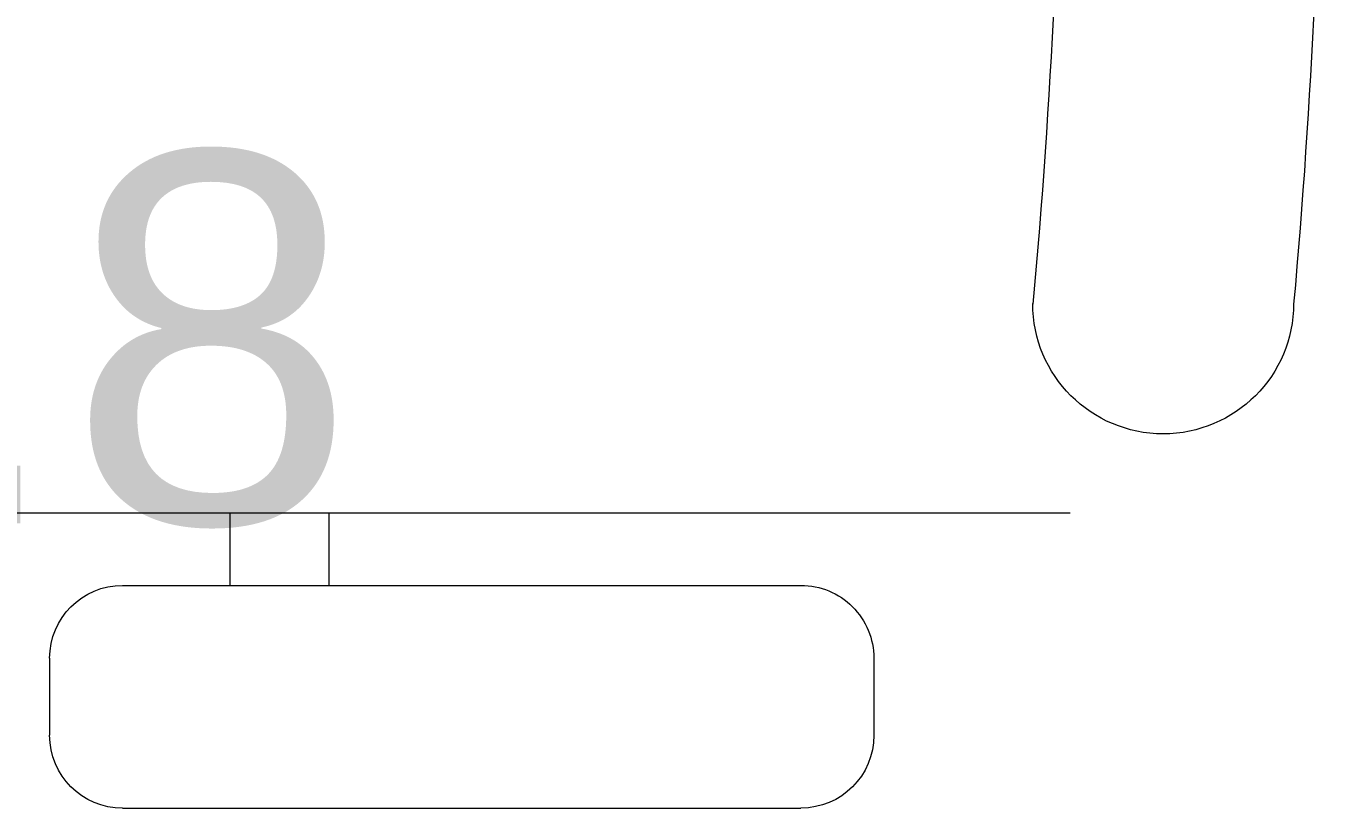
# Model space of a CAD drawing. Header units: millimetres. Extents: x -160614 to 59925, y -157025 to 0.
# Drawn here: x -46136.9 to -45788.3, y -96429.1 to -96218.3 of the extents above; entities that cross this region are included whole.
import ezdxf

# ---------------------------------------------------------------- set-up
doc = ezdxf.new("R2010")
doc.units = ezdxf.units.MM
doc.header["$LTSCALE"] = 8
doc.layers.get('0').update_dxf_attribs({"color": 9, "lineweight": 5})
for name, color, linetype, lineweight in [('72_EGR_EQP_TAG', 9, 'Continuous', 5), ('LOADING', 9, 'Continuous', 5), ('NEW Wall', 9, 'Continuous', 5)]:
    doc.layers.add(name, color=color, linetype=linetype, lineweight=lineweight)
doc.layers.add('A-EXH', color=1, linetype='Continuous')
doc.layers.add('A-Wall-cmu-patt', color=9, linetype='Continuous')
doc.layers.get('0').off()
doc.layers.get('0').freeze()
doc.styles.add('ARIAL', font='arial.ttf')

# ---------------------------------------------------------------- blocks, each defined once
blk = doc.blocks.new('HVACFF')
at = {"layer": 'A-Wall-cmu-patt', "color": 4, "style": 'ARIAL'}
blk.add_text('IU-1.8', height=100, dxfattribs=at).set_placement((-46428.37, -96352.33))
blk.add_text('IU-1.8', height=100, dxfattribs=at).set_placement((-46428.37, -96352.33))
blk = doc.blocks.new('*X17')
for p, q in [((5, 3), (5, 3)), ((5, 3), (5, 3)), ((5, 3), (5, 3)), ((5, 3), (5, 3)), ((5, 3), (5, 3)), ((5, 3), (5, 3)), ((5, 3), (5, 3)), ((5, 3), (5, 3)), ((5, 3), (5, 3)), ((5, 3), (5, 3)), ((5, 3), (5, 3)), ((5, 3), (5, 3)), ((5, 3), (5, 3)), ((5, 3), (5, 3)), ((5, 3), (5, 3)), ((5, 3), (5, 3)), ((5, 3), (5, 3)), ((5, 3), (5, 3)), ((5, 3), (5, 3)), ((5, 3), (5, 3)), ((5, 3), (5, 3)), ((5, 3), (5, 3)), ((5, 3), (5, 3)), ((5, 3), (5, 3)), ((5, 3), (5, 3)), ((5, 3), (5, 3)), ((5, 3), (5, 3)), ((5, 3), (5, 3)), ((5, 3), (5, 3)), ((5, 3), (5, 3)), ((5, 3), (5, 3)), ((5, 3), (5, 3)), ((5, 3), (5, 3)), ((5, 3), (5, 3)), ((5, 3), (5, 3)), ((5, 3), (5, 3)), ((5, 3), (5, 3)), ((5, 3), (5, 3)), ((5, 3), (5, 3)), ((5, 3), (5, 3)), ((5, 3), (5, 3)), ((5, 3), (5, 3)), ((5, 3), (5, 3)), ((5, 3), (5, 3)), ((5, 3), (5, 3)), ((5, 3), (5, 3)), ((5, 3), (5, 3)), ((5, 3), (5, 3)), ((5, 3), (5, 3)), ((5, 3), (5, 3)), ((5, 3), (5, 3)), ((5, 3), (5, 3)), ((5, 3), (5, 3)), ((5, 3), (5, 3)), ((5, 3), (5, 3)), ((5, 3), (5, 3)), ((5, 3), (5, 3)), ((5, 3), (5, 3)), ((5, 3), (5, 3)), ((5, 3), (5, 3)), ((5, 3), (5, 3)), ((5, 3), (5, 3)), ((5, 3), (5, 3)), ((5, 3), (5, 3)), ((5, 3), (5, 3)), ((5, 3), (5, 3)), ((6, 3), (5, 3)), ((5, 3), (5, 3)), ((6, 3), (5, 3)), ((5, 3), (5, 3)), ((6, 3), (5, 3)), ((5, 3), (5, 3)), ((6, 3), (5, 3)), ((5, 3), (5, 3)), ((5, 3), (5, 3)), ((5, 3), (5, 3)), ((5, 3), (5, 3)), ((5, 3), (5, 3)), ((5, 3), (5, 3)), ((5, 3), (5, 3)), ((5, 3), (5, 3)), ((5, 3), (5, 3)), ((5, 3), (5, 3)), ((5, 3), (5, 3)), ((5, 3), (5, 3)), ((5, 3), (5, 3)), ((5, 3), (5, 3)), ((5, 3), (5, 3)), ((5, 3), (5, 3)), ((5, 3), (5, 3)), ((5, 3), (5, 3)), ((5, 3), (5, 3)), ((5, 3), (5, 3)), ((5, 3), (5, 3)), ((5, 3), (5, 3)), ((5, 3), (5, 3)), ((6, 3), (6, 3)), ((6, 3), (6, 3)), ((6, 3), (6, 3)), ((6, 3), (6, 3)), ((6, 3), (6, 3)), ((6, 3), (6, 3)), ((6, 3), (6, 3)), ((6, 3), (6, 3)), ((6, 3), (6, 3)), ((6, 3), (6, 3)), ((6, 3), (6, 3)), ((6, 3), (6, 3)), ((6, 3), (6, 3)), ((6, 3), (6, 3)), ((6, 3), (6, 3)), ((6, 3), (6, 3)), ((6, 3), (6, 3)), ((6, 3), (6, 3)), ((6, 3), (6, 3)), ((6, 3), (6, 3)), ((6, 3), (6, 3)), ((6, 3), (6, 3)), ((6, 3), (6, 3)), ((6, 3), (6, 3)), ((6, 3), (6, 3)), ((6, 3), (6, 3)), ((6, 3), (6, 3)), ((6, 3), (6, 3)), ((6, 3), (6, 3)), ((6, 3), (6, 3)), ((6, 3), (6, 3)), ((6, 3), (6, 3)), ((6, 3), (6, 3)), ((6, 3), (6, 3)), ((6, 3), (6, 3)), ((6, 3), (6, 3)), ((6, 3), (6, 3)), ((6, 3), (6, 3)), ((6, 3), (6, 3)), ((6, 3), (6, 3)), ((6, 3), (6, 3)), ((6, 3), (6, 3)), ((6, 3), (6, 3)), ((6, 3), (6, 3)), ((6, 3), (6, 3)), ((6, 3), (6, 3)), ((6, 3), (6, 3)), ((6, 3), (6, 3)), ((6, 3), (6, 3)), ((6, 3), (6, 3)), ((6, 3), (6, 3)), ((6, 3), (6, 3)), ((6, 3), (6, 3)), ((6, 3), (6, 3)), ((6, 3), (6, 3)), ((6, 3), (6, 3)), ((6, 3), (6, 3)), ((6, 3), (6, 3)), ((6, 3), (6, 3)), ((6, 3), (6, 3)), ((6, 3), (6, 3)), ((6, 3), (6, 3)), ((6, 3), (6, 3)), ((6, 3), (6, 3)), ((6, 3), (6, 3)), ((6, 3), (6, 3)), ((6, 3), (6, 3)), ((6, 3), (6, 3)), ((6, 3), (6, 3)), ((6, 3), (6, 3)), ((6, 3), (6, 3)), ((6, 3), (6, 3)), ((6, 3), (6, 3)), ((6, 3), (6, 3)), ((6, 3), (6, 3)), ((6, 3), (6, 3)), ((6, 3), (6, 3)), ((6, 3), (6, 3)), ((6, 3), (6, 3)), ((6, 3), (6, 3)), ((6, 3), (6, 3)), ((6, 3), (6, 3)), ((6, 3), (6, 3)), ((6, 3), (6, 3)), ((6, 3), (6, 3)), ((6, 3), (6, 3)), ((6, 3), (6, 3)), ((6, 3), (6, 3)), ((6, 3), (6, 3)), ((6, 3), (6, 3)), ((6, 3), (6, 3)), ((6, 3), (6, 3)), ((6, 3), (6, 3)), ((6, 3), (6, 3)), ((6, 3), (6, 3)), ((6, 3), (6, 3)), ((6, 3), (6, 3)), ((6, 3), (6, 3)), ((6, 3), (6, 3)), ((6, 3), (6, 3)), ((6, 3), (6, 3)), ((6, 3), (6, 3)), ((6, 3), (6, 3)), ((6, 3), (6, 3)), ((6, 3), (6, 3)), ((6, 3), (6, 3)), ((6, 3), (6, 3)), ((6, 3), (6, 3)), ((6, 3), (6, 3)), ((6, 3), (6, 3)), ((6, 3), (6, 3)), ((6, 3), (6, 3)), ((6, 3), (6, 3)), ((6, 3), (6, 3)), ((6, 3), (6, 3)), ((6, 3), (6, 3)), ((6, 3), (6, 3)), ((6, 3), (6, 3)), ((6, 3), (6, 3)), ((6, 3), (6, 3)), ((6, 3), (6, 3)), ((6, 3), (6, 3)), ((6, 3), (6, 3)), ((6, 3), (6, 3)), ((6, 3), (6, 3)), ((6, 3), (6, 3)), ((6, 3), (6, 3)), ((6, 3), (6, 3)), ((6, 3), (6, 3)), ((6, 3), (6, 3)), ((6, 3), (6, 3)), ((6, 3), (6, 3)), ((6, 3), (6, 3)), ((6, 3), (6, 3)), ((6, 3), (6, 3)), ((6, 3), (6, 3)), ((6, 3), (6, 3)), ((6, 3), (6, 3)), ((6, 3), (6, 3)), ((6, 3), (6, 3)), ((6, 3), (6, 3)), ((6, 3), (6, 3)), ((6, 3), (6, 3)), ((6, 3), (6, 3)), ((6, 3), (6, 3)), ((6, 3), (6, 3)), ((6, 3), (6, 3)), ((6, 3), (6, 3)), ((6, 3), (6, 3)), ((6, 3), (6, 3)), ((6, 3), (6, 3)), ((6, 3), (6, 3)), ((6, 3), (6, 3)), ((6, 3), (6, 3)), ((6, 3), (6, 3)), ((6, 3), (6, 3)), ((6, 3), (6, 3)), ((6, 3), (6, 3)), ((6, 3), (6, 3)), ((6, 3), (6, 3)), ((6, 3), (6, 3)), ((6, 3), (6, 3)), ((6, 3), (6, 3)), ((6, 3), (6, 3)), ((6, 3), (6, 3)), ((6, 3), (6, 3)), ((6, 3), (6, 3)), ((6, 3), (6, 3)), ((6, 3), (6, 3)), ((6, 3), (6, 3)), ((6, 3), (6, 3)), ((6, 3), (6, 3)), ((6, 3), (6, 3)), ((6, 3), (6, 3)), ((6, 3), (6, 3)), ((6, 3), (6, 3)), ((6, 3), (6, 3)), ((6, 3), (6, 3)), ((6, 3), (6, 3)), ((6, 3), (6, 3)), ((6, 3), (6, 3)), ((6, 3), (6, 3)), ((6, 3), (6, 3)), ((6, 3), (6, 3)), ((6, 3), (6, 3)), ((6, 3), (6, 3)), ((6, 3), (6, 3)), ((6, 3), (6, 3)), ((6, 3), (6, 3)), ((6, 3), (6, 3)), ((6, 3), (6, 3)), ((6, 3), (6, 3)), ((6, 3), (6, 3)), ((6, 3), (6, 3)), ((6, 3), (6, 3)), ((6, 3), (6, 3)), ((6, 3), (6, 3)), ((6, 3), (6, 3)), ((6, 3), (6, 3)), ((6, 3), (6, 3)), ((6, 3), (6, 3)), ((6, 3), (6, 3)), ((6, 3), (6, 3)), ((6, 3), (6, 3)), ((6, 3), (5, 3)), ((6, 3), (5, 3)), ((6, 3), (5, 3)), ((6, 3), (5, 3)), ((6, 3), (5, 3)), ((6, 3), (6, 3)), ((6, 3), (6, 3)), ((6, 3), (6, 3)), ((6, 3), (6, 3)), ((6, 3), (6, 3)), ((6, 3), (6, 3)), ((6, 3), (6, 3)), ((6, 3), (6, 3)), ((6, 3), (6, 3)), ((6, 3), (6, 3)), ((6, 3), (6, 3)), ((6, 3), (6, 3)), ((6, 3), (6, 3)), ((6, 3), (6, 3)), ((6, 3), (6, 3)), ((6, 3), (6, 3)), ((6, 3), (6, 3)), ((6, 3), (6, 3)), ((6, 3), (6, 3)), ((6, 3), (6, 3)), ((6, 3), (6, 3)), ((6, 3), (6, 3)), ((6, 3), (6, 3)), ((6, 3), (6, 3)), ((6, 3), (6, 3)), ((6, 3), (6, 3)), ((6, 3), (6, 3)), ((6, 3), (6, 3)), ((6, 3), (6, 3)), ((6, 3), (6, 3)), ((6, 3), (6, 3)), ((6, 3), (6, 3)), ((6, 3), (6, 3)), ((6, 3), (6, 3)), ((6, 3), (6, 3)), ((6, 3), (6, 3)), ((6, 3), (6, 3)), ((6, 3), (6, 3)), ((6, 3), (6, 3)), ((6, 3), (6, 3)), ((6, 3), (6, 3)), ((6, 3), (6, 3)), ((6, 3), (6, 3)), ((6, 3), (6, 3)), ((6, 3), (6, 3)), ((6, 3), (6, 3)), ((6, 3), (6, 3)), ((6, 3), (6, 3)), ((6, 3), (6, 3)), ((6, 3), (6, 3)), ((6, 3), (6, 3)), ((6, 3), (6, 3)), ((6, 3), (6, 3)), ((6, 3), (6, 3)), ((6, 3), (6, 3)), ((6, 3), (6, 3)), ((6, 3), (6, 3)), ((6, 3), (6, 3)), ((6, 3), (6, 3)), ((6, 3), (6, 3)), ((6, 3), (6, 3)), ((6, 3), (6, 3)), ((6, 3), (6, 3)), ((6, 3), (6, 3)), ((6, 3), (6, 3)), ((6, 3), (6, 3)), ((6, 3), (6, 3)), ((6, 3), (6, 3)), ((6, 3), (6, 3)), ((6, 3), (6, 3)), ((6, 3), (6, 3)), ((6, 3), (6, 3)), ((6, 3), (6, 3)), ((6, 3), (6, 3)), ((6, 3), (6, 3)), ((6, 3), (6, 3)), ((6, 3), (6, 3)), ((6, 3), (6, 3)), ((6, 3), (6, 3)), ((6, 3), (6, 3)), ((6, 3), (6, 3)), ((6, 3), (6, 3)), ((6, 3), (6, 3)), ((6, 3), (6, 3)), ((6, 3), (6, 3)), ((6, 3), (6, 3)), ((6, 3), (6, 3)), ((6, 3), (6, 3)), ((6, 3), (6, 3)), ((6, 3), (6, 3)), ((6, 3), (6, 3)), ((6, 3), (6, 3)), ((6, 3), (6, 3)), ((6, 3), (6, 3)), ((6, 3), (6, 3)), ((6, 3), (6, 3)), ((6, 3), (6, 3)), ((6, 3), (6, 3)), ((6, 3), (6, 3)), ((6, 3), (6, 3)), ((6, 3), (6, 3)), ((6, 3), (6, 3)), ((6, 3), (6, 3)), ((6, 3), (6, 3)), ((6, 3), (6, 3)), ((6, 3), (6, 3)), ((6, 3), (6, 3)), ((6, 3), (6, 3)), ((6, 3), (6, 3)), ((6, 3), (6, 3)), ((6, 3), (6, 3)), ((6, 3), (6, 3)), ((6, 3), (6, 3)), ((6, 3), (6, 3)), ((6, 3), (6, 3)), ((6, 3), (6, 3)), ((6, 3), (6, 3)), ((6, 3), (6, 3)), ((6, 3), (6, 3)), ((6, 3), (6, 3)), ((6, 3), (6, 3)), ((6, 3), (6, 3)), ((6, 3), (6, 3)), ((6, 3), (6, 3)), ((6, 3), (6, 3)), ((6, 3), (6, 3)), ((6, 3), (6, 3)), ((6, 3), (6, 3)), ((6, 3), (6, 3)), ((6, 3), (6, 3)), ((6, 3), (6, 3)), ((6, 3), (6, 3)), ((6, 3), (6, 3)), ((6, 3), (6, 3)), ((6, 3), (6, 3)), ((6, 3), (6, 3)), ((6, 3), (6, 3)), ((6, 3), (6, 3)), ((6, 3), (6, 3)), ((6, 3), (6, 3)), ((6, 3), (6, 3)), ((6, 3), (6, 3)), ((6, 3), (6, 3)), ((6, 3), (6, 3)), ((6, 3), (6, 3)), ((6, 3), (6, 3)), ((6, 3), (6, 3)), ((6, 3), (6, 3)), ((6, 3), (6, 3)), ((6, 3), (6, 3)), ((6, 3), (6, 3)), ((6, 3), (6, 3)), ((6, 3), (6, 3)), ((6, 3), (6, 3)), ((6, 3), (6, 3)), ((6, 3), (6, 3)), ((6, 3), (6, 3)), ((6, 3), (6, 3)), ((6, 3), (6, 3)), ((6, 3), (6, 3)), ((6, 3), (6, 3)), ((6, 3), (6, 3)), ((6, 3), (6, 3)), ((6, 3), (6, 3)), ((6, 3), (6, 3)), ((6, 3), (6, 3)), ((6, 3), (6, 3)), ((6, 3), (6, 3)), ((6, 3), (6, 3)), ((6, 3), (6, 3)), ((6, 3), (6, 3)), ((6, 3), (6, 3)), ((6, 3), (6, 3)), ((6, 3), (6, 3)), ((6, 3), (6, 3)), ((6, 3), (6, 3)), ((6, 3), (6, 3)), ((6, 3), (6, 3)), ((6, 3), (6, 3)), ((6, 3), (6, 3)), ((6, 3), (6, 3)), ((6, 3), (6, 3)), ((6, 3), (6, 3)), ((6, 3), (6, 3)), ((6, 3), (6, 3)), ((6, 3), (6, 3)), ((6, 3), (6, 3)), ((6, 3), (6, 3)), ((6, 3), (6, 3)), ((6, 3), (6, 3)), ((6, 3), (6, 3)), ((6, 3), (6, 3)), ((6, 3), (6, 3)), ((6, 3), (6, 3)), ((6, 3), (6, 3)), ((6, 3), (6, 3)), ((6, 3), (6, 3)), ((6, 3), (6, 3)), ((6, 3), (6, 3)), ((6, 3), (6, 3)), ((6, 3), (6, 3)), ((6, 3), (6, 3)), ((6, 3), (6, 3)), ((6, 3), (6, 3)), ((6, 3), (6, 3)), ((6, 3), (6, 3)), ((6, 3), (6, 3)), ((6, 3), (6, 3)), ((6, 3), (6, 3)), ((6, 3), (6, 3)), ((6, 3), (6, 3)), ((6, 3), (6, 3)), ((6, 3), (6, 3)), ((6, 3), (6, 3)), ((6, 3), (6, 3)), ((6, 3), (6, 3)), ((6, 3), (6, 3)), ((6, 3), (6, 3)), ((6, 3), (6, 3)), ((6, 3), (6, 3)), ((6, 3), (6, 3)), ((6, 3), (6, 3)), ((6, 3), (6, 3)), ((6, 3), (6, 3)), ((6, 3), (6, 3)), ((6, 3), (6, 3)), ((6, 3), (6, 3)), ((6, 3), (6, 3)), ((6, 3), (6, 3)), ((6, 3), (6, 3)), ((6, 3), (6, 3)), ((6, 3), (6, 3)), ((6, 3), (6, 3)), ((6, 3), (6, 3)), ((6, 3), (6, 3)), ((6, 3), (6, 3)), ((6, 3), (6, 3)), ((6, 3), (6, 3)), ((6, 3), (6, 3)), ((6, 3), (6, 3)), ((6, 3), (6, 3)), ((6, 3), (6, 3)), ((6, 3), (6, 3)), ((6, 3), (6, 3)), ((6, 3), (6, 3)), ((6, 3), (6, 3)), ((6, 3), (6, 3)), ((6, 3), (6, 3)), ((6, 3), (6, 3)), ((6, 3), (6, 3)), ((6, 3), (6, 3)), ((6, 3), (6, 3)), ((6, 3), (6, 3)), ((6, 3), (6, 3)), ((6, 3), (6, 3)), ((6, 3), (6, 3)), ((6, 3), (6, 3)), ((6, 3), (6, 3)), ((6, 3), (6, 3)), ((6, 3), (6, 3)), ((6, 3), (6, 3)), ((6, 3), (6, 3)), ((6, 3), (6, 3)), ((6, 3), (6, 3)), ((6, 3), (6, 3)), ((6, 3), (6, 3)), ((6, 3), (6, 3)), ((6, 3), (6, 3)), ((6, 3), (6, 3)), ((6, 3), (6, 3)), ((6, 3), (6, 3)), ((6, 3), (6, 3)), ((6, 3), (6, 3)), ((6, 3), (6, 3)), ((6, 3), (6, 3)), ((6, 3), (6, 3)), ((6, 3), (6, 3)), ((6, 3), (6, 3)), ((6, 3), (6, 3)), ((6, 3), (6, 3)), ((6, 3), (6, 3)), ((6, 3), (6, 3)), ((6, 3), (6, 3)), ((6, 3), (6, 3)), ((6, 3), (6, 3)), ((6, 3), (6, 3)), ((6, 3), (6, 3)), ((6, 3), (6, 3)), ((6, 3), (6, 3)), ((6, 3), (6, 3)), ((6, 3), (6, 3)), ((6, 3), (6, 3)), ((6, 3), (6, 3)), ((6, 3), (6, 3)), ((6, 3), (6, 3)), ((6, 3), (6, 3)), ((6, 3), (6, 3)), ((6, 3), (6, 3)), ((6, 3), (6, 3)), ((6, 3), (6, 3)), ((6, 3), (6, 3)), ((6, 3), (6, 3)), ((6, 3), (6, 3)), ((6, 3), (6, 3)), ((6, 3), (6, 3)), ((6, 3), (6, 3)), ((6, 3), (6, 3)), ((6, 3), (6, 3)), ((6, 3), (6, 3)), ((6, 3), (6, 3)), ((6, 3), (6, 3)), ((6, 3), (6, 3)), ((6, 3), (6, 3)), ((6, 3), (6, 3)), ((6, 3), (6, 3)), ((6, 3), (6, 3)), ((6, 3), (6, 3))]:
    blk.add_line(p, q)
blk = doc.blocks.new('*X18')
for p, q in [((13, 1), (13, 1)), ((13, 1), (13, 1)), ((13, 1), (13, 1)), ((13, 1), (13, 1)), ((13, 1), (13, 1)), ((13, 1), (13, 1)), ((13, 1), (13, 1)), ((13, 1), (13, 1)), ((13, 1), (13, 1)), ((13, 1), (13, 1)), ((13, 1), (13, 1)), ((13, 1), (13, 1)), ((13, 1), (13, 1)), ((13, 1), (13, 1)), ((13, 1), (13, 1)), ((13, 1), (14, 1)), ((13, 1), (14, 1)), ((13, 1), (14, 1)), ((13, 1), (13, 1)), ((13, 1), (13, 1)), ((13, 1), (13, 1)), ((13, 1), (13, 1)), ((13, 1), (13, 1)), ((13, 1), (13, 1)), ((13, 1), (13, 1)), ((13, 1), (13, 1)), ((13, 1), (13, 1)), ((13, 1), (13, 1)), ((13, 1), (13, 1)), ((13, 1), (13, 1)), ((13, 1), (13, 1)), ((13, 1), (13, 1)), ((13, 1), (13, 1)), ((13, 1), (13, 1)), ((13, 1), (13, 1)), ((13, 1), (13, 1)), ((13, 1), (13, 1)), ((13, 1), (13, 1)), ((13, 1), (13, 1)), ((13, 1), (13, 1)), ((13, 1), (13, 1)), ((13, 1), (13, 1)), ((13, 1), (13, 1)), ((13, 1), (13, 1)), ((13, 1), (13, 1)), ((13, 1), (13, 1)), ((13, 1), (13, 1)), ((13, 1), (13, 1)), ((13, 1), (13, 1)), ((13, 1), (13, 1)), ((13, 1), (13, 1)), ((13, 1), (13, 1)), ((13, 1), (13, 1)), ((13, 1), (13, 1)), ((13, 1), (13, 1)), ((13, 1), (13, 1)), ((13, 1), (13, 1)), ((13, 1), (13, 1)), ((13, 1), (13, 1)), ((13, 1), (13, 1)), ((13, 1), (13, 1)), ((13, 1), (13, 1)), ((13, 1), (13, 1)), ((13, 1), (13, 1)), ((13, 1), (13, 1)), ((13, 1), (13, 1)), ((13, 1), (13, 1)), ((13, 1), (13, 1)), ((13, 1), (13, 1)), ((13, 1), (13, 1)), ((13, 1), (13, 1)), ((13, 1), (13, 1)), ((13, 1), (13, 1)), ((13, 1), (13, 1)), ((13, 1), (13, 1)), ((13, 1), (13, 1)), ((13, 1), (13, 1)), ((13, 1), (13, 1)), ((13, 1), (13, 1)), ((13, 1), (13, 1)), ((13, 1), (13, 1)), ((13, 1), (13, 1)), ((13, 1), (13, 1)), ((13, 1), (13, 1)), ((13, 1), (13, 1)), ((13, 1), (13, 1)), ((13, 1), (13, 1)), ((13, 1), (13, 1)), ((13, 1), (13, 1)), ((13, 1), (13, 1)), ((13, 1), (13, 1)), ((13, 1), (13, 1)), ((13, 1), (13, 1)), ((13, 1), (13, 1)), ((13, 1), (13, 1)), ((13, 1), (13, 1)), ((13, 1), (13, 1)), ((13, 1), (13, 1)), ((13, 1), (13, 1)), ((13, 1), (13, 1)), ((13, 1), (13, 1)), ((13, 1), (13, 1)), ((13, 1), (13, 1)), ((13, 1), (13, 1)), ((13, 1), (13, 1)), ((13, 1), (13, 1)), ((13, 1), (13, 1)), ((13, 1), (13, 1)), ((13, 1), (13, 1)), ((13, 1), (13, 1)), ((13, 1), (13, 1)), ((13, 1), (13, 1)), ((13, 1), (13, 1)), ((13, 1), (13, 1)), ((13, 1), (13, 1)), ((13, 1), (13, 1)), ((13, 1), (13, 1)), ((13, 1), (13, 1)), ((13, 1), (13, 1)), ((13, 1), (13, 1)), ((13, 1), (13, 1)), ((13, 1), (13, 1)), ((13, 1), (13, 1)), ((13, 1), (14, 1)), ((13, 0), (13, 0)), ((13, 0), (13, 0)), ((13, 0), (13, 0)), ((13, 0), (13, 0)), ((13, 0), (13, 0)), ((13, 0), (13, 0)), ((13, 0), (13, 0)), ((13, 0), (13, 0)), ((13, 0), (13, 0)), ((13, 0), (13, 0)), ((13, 0), (13, 0)), ((13, 0), (13, 0)), ((13, 0), (13, 0)), ((13, 0), (13, 0)), ((13, 0), (13, 0)), ((13, 0), (13, 0)), ((13, 0), (13, 0)), ((13, 0), (13, 0)), ((13, 0), (13, 0)), ((13, 0), (13, 0)), ((13, 0), (13, 0)), ((13, 0), (13, 0)), ((13, 0), (13, 0)), ((13, 0), (13, 0)), ((13, 0), (13, 0)), ((13, 0), (13, 0)), ((13, 0), (13, 0)), ((13, 0), (13, 0)), ((13, 0), (13, 0)), ((13, 0), (13, 0)), ((13, 0), (13, 0)), ((13, 0), (13, 0)), ((13, 0), (13, 0)), ((13, 0), (13, 0)), ((13, 0), (13, 0)), ((13, 0), (13, 0)), ((13, 0), (13, 0)), ((13, 0), (13, 0)), ((13, 0), (13, 0)), ((13, 0), (13, 0)), ((13, 0), (13, 0)), ((13, 0), (13, 0)), ((13, 0), (13, 0)), ((13, 0), (13, 0)), ((13, 0), (13, 0)), ((13, 0), (13, 0)), ((13, 0), (13, 0)), ((13, 0), (13, 0)), ((13, 0), (14, 0)), ((13, 0), (14, 0)), ((13, 0), (13, 0)), ((13, 0), (14, 0)), ((14, 1), (14, 1)), ((14, 1), (14, 1)), ((14, 1), (14, 1)), ((14, 1), (14, 1)), ((14, 1), (14, 1)), ((14, 1), (14, 1)), ((14, 1), (14, 1)), ((14, 1), (14, 1)), ((14, 1), (14, 1)), ((14, 1), (14, 1)), ((14, 1), (14, 1)), ((14, 1), (14, 1)), ((14, 1), (14, 1)), ((14, 1), (14, 1)), ((14, 1), (14, 1)), ((14, 1), (14, 1)), ((14, 1), (14, 1)), ((14, 1), (14, 1)), ((14, 1), (14, 1)), ((14, 1), (14, 1)), ((14, 1), (14, 1)), ((14, 1), (14, 1)), ((14, 1), (14, 1)), ((14, 1), (14, 1)), ((14, 1), (14, 1)), ((14, 1), (14, 1)), ((14, 1), (14, 1)), ((14, 1), (14, 1)), ((14, 1), (14, 1)), ((14, 1), (14, 1)), ((14, 1), (14, 1)), ((14, 1), (14, 1)), ((14, 1), (14, 1)), ((14, 1), (14, 1)), ((14, 1), (14, 1)), ((14, 1), (14, 1)), ((14, 1), (14, 1)), ((14, 1), (14, 1)), ((14, 1), (14, 1)), ((14, 1), (14, 1)), ((14, 1), (14, 1)), ((14, 1), (14, 1)), ((14, 1), (14, 1)), ((14, 1), (14, 1)), ((14, 1), (14, 1)), ((14, 1), (14, 1)), ((14, 1), (14, 1)), ((14, 1), (14, 1)), ((14, 1), (14, 1)), ((14, 1), (14, 1)), ((14, 1), (14, 1)), ((14, 1), (14, 1)), ((14, 1), (14, 1)), ((14, 1), (14, 1)), ((14, 1), (14, 1)), ((14, 1), (14, 1)), ((14, 1), (14, 1)), ((14, 1), (14, 1)), ((14, 1), (14, 1)), ((14, 1), (14, 1)), ((14, 1), (14, 1)), ((14, 1), (14, 1)), ((14, 1), (14, 1)), ((14, 1), (14, 1)), ((14, 1), (14, 1)), ((14, 1), (14, 1)), ((14, 1), (14, 1)), ((14, 1), (14, 1)), ((14, 1), (14, 1)), ((14, 1), (14, 1)), ((14, 1), (14, 1)), ((14, 1), (14, 1)), ((14, 1), (14, 1)), ((14, 1), (14, 1)), ((14, 1), (14, 1)), ((14, 1), (14, 1)), ((14, 1), (14, 1)), ((14, 1), (14, 1)), ((14, 1), (14, 1)), ((14, 1), (14, 1)), ((14, 1), (14, 1)), ((14, 1), (14, 1)), ((14, 1), (14, 1)), ((14, 1), (14, 1)), ((14, 1), (14, 1)), ((14, 1), (14, 1)), ((14, 1), (14, 1)), ((14, 1), (14, 1)), ((14, 1), (14, 1)), ((14, 1), (14, 1)), ((14, 1), (14, 1)), ((14, 1), (14, 1)), ((14, 1), (14, 1)), ((14, 1), (14, 1)), ((14, 0), (14, 0)), ((14, 0), (14, 0)), ((14, 0), (14, 0)), ((14, 0), (14, 0)), ((14, 0), (14, 0)), ((14, 0), (14, 0)), ((14, 0), (14, 0)), ((14, 0), (14, 0)), ((14, 0), (14, 0)), ((14, 0), (14, 0)), ((14, 0), (14, 0)), ((14, 0), (14, 0)), ((14, 0), (14, 0)), ((14, 0), (14, 0)), ((14, 0), (14, 0)), ((14, 0), (14, 0)), ((14, 0), (14, 0)), ((14, 0), (14, 0)), ((14, 0), (14, 0)), ((14, 0), (14, 0)), ((14, 0), (14, 0)), ((14, 0), (14, 0)), ((14, 0), (14, 0)), ((14, 0), (14, 0)), ((14, 0), (14, 0)), ((14, 0), (14, 0)), ((14, 0), (14, 0)), ((14, 0), (14, 0)), ((14, 0), (14, 0)), ((14, 0), (14, 0)), ((14, 0), (14, 0)), ((14, 0), (14, 0)), ((14, 0), (14, 0)), ((14, 0), (14, 0)), ((14, 0), (14, 0)), ((14, 0), (14, 0)), ((14, 0), (14, 0)), ((14, 0), (14, 0)), ((14, 0), (14, 0)), ((14, 0), (14, 0)), ((14, 0), (14, 0)), ((14, 0), (14, 0)), ((14, 0), (14, 0)), ((14, 0), (14, 0)), ((14, 0), (14, 0)), ((14, 0), (14, 0)), ((14, 0), (14, 0)), ((14, 0), (14, 0)), ((13, 0), (13, 0)), ((13, 0), (14, 0)), ((13, 0), (13, 0)), ((13, 0), (14, 0)), ((13, 0), (13, 0)), ((13, 0), (14, 0)), ((13, 0), (13, 0)), ((13, 0), (13, 0)), ((13, 0), (13, 0)), ((13, 0), (13, 0)), ((13, 0), (14, 0)), ((13, 0), (13, 0)), ((13, 0), (14, 0)), ((13, 0), (13, 0)), ((13, 0), (14, 0)), ((13, 0), (13, 0)), ((13, 0), (14, 0)), ((13, 0), (13, 0)), ((13, 0), (14, 0)), ((13, 0), (13, 0)), ((13, 0), (14, 0)), ((13, 0), (13, 0)), ((13, 0), (14, 0)), ((13, 0), (13, 0)), ((13, 0), (13, 0)), ((13, 0), (13, 0)), ((13, 0), (14, 0)), ((13, 0), (13, 0)), ((13, 0), (14, 0)), ((13, 0), (13, 0)), ((13, 0), (14, 0)), ((13, 0), (13, 0)), ((13, 0), (14, 0)), ((13, 0), (13, 0)), ((13, 0), (13, 0)), ((13, 0), (13, 0)), ((13, 0), (13, 0)), ((13, 0), (13, 0)), ((13, 0), (13, 0)), ((13, 0), (13, 0)), ((13, 0), (13, 0)), ((13, 0), (13, 0)), ((13, 0), (13, 0)), ((13, 0), (13, 0)), ((13, 0), (13, 0)), ((13, 0), (13, 0)), ((13, 0), (13, 0)), ((13, 0), (13, 0)), ((13, 0), (13, 0)), ((13, 0), (13, 0)), ((13, 0), (13, 0)), ((13, 0), (13, 0)), ((13, 0), (13, 0)), ((13, 0), (13, 0)), ((13, 0), (13, 0)), ((13, 0), (13, 0)), ((13, 0), (13, 0)), ((13, 0), (13, 0)), ((13, 0), (13, 0)), ((13, 0), (13, 0)), ((13, 0), (13, 0)), ((13, 0), (13, 0)), ((13, 0), (13, 0)), ((13, 0), (13, 0)), ((13, -1), (13, -1)), ((13, -1), (13, -1)), ((13, -1), (13, -1)), ((13, -1), (13, -1)), ((13, -1), (13, -1)), ((13, -1), (14, -1)), ((13, -1), (13, -1)), ((14, 0), (14, 0)), ((14, 0), (14, 0)), ((14, 0), (14, 0)), ((14, 0), (14, 0)), ((14, 0), (14, 0)), ((14, 0), (14, 0)), ((14, 0), (14, 0)), ((14, 0), (14, 0)), ((14, 0), (14, 0)), ((14, 0), (14, 0)), ((14, 0), (14, 0)), ((14, 0), (14, 0)), ((14, 0), (14, 0)), ((14, 0), (14, 0)), ((14, 0), (14, 0)), ((13, 0), (14, 0)), ((14, 0), (14, 0)), ((14, 0), (14, 0)), ((14, 0), (14, 0)), ((14, 0), (14, 0)), ((14, 0), (14, 0)), ((14, 0), (14, 0)), ((14, 0), (14, 0)), ((14, 0), (14, 0)), ((14, 0), (14, 0)), ((14, 0), (14, 0)), ((14, 0), (14, 0)), ((14, 0), (14, 0)), ((14, 0), (14, 0)), ((14, 0), (14, 0)), ((14, 0), (14, 0)), ((14, 0), (14, 0)), ((14, 0), (14, 0)), ((14, 0), (14, 0)), ((14, 0), (14, 0)), ((14, 0), (14, 0)), ((14, 0), (14, 0)), ((14, 0), (14, 0)), ((14, 0), (14, 0)), ((14, 0), (14, 0)), ((14, 0), (14, 0)), ((14, 0), (14, 0)), ((14, 0), (14, 0)), ((14, 0), (14, 0)), ((14, 0), (14, 0)), ((14, 0), (14, 0)), ((14, 0), (14, 0)), ((14, 0), (14, 0)), ((14, 0), (14, 0)), ((14, 0), (14, 0)), ((14, -1), (14, -1)), ((14, -1), (14, -1)), ((14, -1), (14, -1)), ((14, -1), (14, -1)), ((14, -1), (14, -1))]:
    blk.add_line(p, q)
blk = doc.blocks.new('GF21018-P')
for p, q in [((0.22049, 0.47563), (0.22049, 0.0675)), ((0.25963, 0.34221), (0.2804, 0.34221)), ((0.24001, 0.32259), (0.24001, 0.14)), ((0.30001, 0.32259), (0.30001, 0.14)), ((0.22049, 0.29372), (0.24001, 0.29372)), ((0.22049, 0.26708), (0.24001, 0.26708)), ((0.25963, 0.12039), (0.2804, 0.12039))]:
    blk.add_line(p, q)
for points in [[(0.24001, 0.29372), (0.24001, 0.29372), (0.24001, 0.29372), (0.24001, 0.29372), (0.24001, 0.29372), (0.24001, 0.29372), (0.24001, 0.29372), (0.24001, 0.29372), (0.24001, 0.29372), (0.24001, 0.29372), (0.24001, 0.29372), (0.24001, 0.29372), (0.24001, 0.29372), (0.24001, 0.29372), (0.24001, 0.29372), (0.24001, 0.29372), (0.24001, 0.29372), (0.24001, 0.29372), (0.24001, 0.29372), (0.24001, 0.29372), (0.24001, 0.29372), (0.24001, 0.29372), (0.24001, 0.29372), (0.24001, 0.29372), (0.24001, 0.29372), (0.24001, 0.29372), (0.24001, 0.29372), (0.24001, 0.29372), (0.24001, 0.29372), (0.24001, 0.29372), (0.24001, 0.29372), (0.24001, 0.29372), (0.24001, 0.29372), (0.24001, 0.29372), (0.24001, 0.29372), (0.24001, 0.29372), (0.24001, 0.29372), (0.24001, 0.29372), (0.24001, 0.29372), (0.24001, 0.29372), (0.24001, 0.29372), (0.24001, 0.29372), (0.24001, 0.29372), (0.24001, 0.29372), (0.24001, 0.29372), (0.24001, 0.29372), (0.24001, 0.29372), (0.24001, 0.29372), (0.24001, 0.29372), (0.24001, 0.29372), (0.24001, 0.29372), (0.24001, 0.29372), (0.24001, 0.29372), (0.24001, 0.29372), (0.24001, 0.29372), (0.24001, 0.29372), (0.24001, 0.29372), (0.24001, 0.29372), (0.24001, 0.29372), (0.24001, 0.29372), (0.24001, 0.29372), (0.24001, 0.29372), (0.24001, 0.29372), (0.24001, 0.29372), (0.24001, 0.29372), (0.24001, 0.29372), (0.24001, 0.29372), (0.24001, 0.29372), (0.24001, 0.29372), (0.24001, 0.29372), (0.24001, 0.29372), (0.24001, 0.29372), (0.24001, 0.29372), (0.24001, 0.29372), (0.24001, 0.29372), (0.24001, 0.29372), (0.24001, 0.29372), (0.24001, 0.29372), (0.24001, 0.29372), (0.24001, 0.29372), (0.24001, 0.29372), (0.24001, 0.29372), (0.24001, 0.29372), (0.24001, 0.29372), (0.24001, 0.29372), (0.24001, 0.29372), (0.24001, 0.29372), (0.24001, 0.29372), (0.24001, 0.29372), (0.24001, 0.29372), (0.24001, 0.29372), (0.24001, 0.29372), (0.24001, 0.29372), (0.24001, 0.29372), (0.24001, 0.29372), (0.24001, 0.29372), (0.24001, 0.29372), (0.24001, 0.29372), (0.24001, 0.29372), (0.24001, 0.29372), (0.24001, 0.29372), (0.24001, 0.29372), (0.24001, 0.29372), (0.24001, 0.29372), (0.24001, 0.29372), (0.24001, 0.29372), (0.24001, 0.29372), (0.24001, 0.29372), (0.24001, 0.29372), (0.24001, 0.29372), (0.24001, 0.29372), (0.24001, 0.29372), (0.24001, 0.29372), (0.24001, 0.29372), (0.24001, 0.29372), (0.24001, 0.29372), (0.24001, 0.29372), (0.24001, 0.29372), (0.24001, 0.29372), (0.24001, 0.29372), (0.24001, 0.29372), (0.24001, 0.29372), (0.24001, 0.29372), (0.24001, 0.29372), (0.24001, 0.29372), (0.24001, 0.29372), (0.24001, 0.29372), (0.24001, 0.29372), (0.24001, 0.29372), (0.24001, 0.29372), (0.24001, 0.29372), (0.24001, 0.29372), (0.24001, 0.29372), (0.24001, 0.29372), (0.24001, 0.29372), (0.24001, 0.29372), (0.24001, 0.29372), (0.24001, 0.29372), (0.24001, 0.29372), (0.24001, 0.29372), (0.24001, 0.29372), (0.24001, 0.29372), (0.24001, 0.29372), (0.24001, 0.29372), (0.24001, 0.29372), (0.24001, 0.29372), (0.24001, 0.29372), (0.24001, 0.29372), (0.24001, 0.29372), (0.24001, 0.29372), (0.24001, 0.29372), (0.24001, 0.29372), (0.24001, 0.29372), (0.24001, 0.29372), (0.24001, 0.29372), (0.24001, 0.29372), (0.24001, 0.29372), (0.24001, 0.29372), (0.24001, 0.29372), (0.24001, 0.29372), (0.24001, 0.29372), (0.24001, 0.29372), (0.24001, 0.29372), (0.24001, 0.29372), (0.24001, 0.29372), (0.24001, 0.29372), (0.24001, 0.29372), (0.24001, 0.29372), (0.24001, 0.29372), (0.24001, 0.29372), (0.24001, 0.29372), (0.24001, 0.29372), (0.24001, 0.29372), (0.24001, 0.29372), (0.24001, 0.29372), (0.24001, 0.29372), (0.24001, 0.29372), (0.24001, 0.29372), (0.24001, 0.29372), (0.24001, 0.29372), (0.24001, 0.29372), (0.24001, 0.29372), (0.24001, 0.29372), (0.24001, 0.29372), (0.24001, 0.29372), (0.24001, 0.29372), (0.24001, 0.29372), (0.24001, 0.29372), (0.24001, 0.29372), (0.24001, 0.29372), (0.24001, 0.29372), (0.24001, 0.29372), (0.24001, 0.29372), (0.24001, 0.29372), (0.24001, 0.29372), (0.24001, 0.29372), (0.24001, 0.29372), (0.24001, 0.29372), (0.24001, 0.29372), (0.24001, 0.29372), (0.24001, 0.29372), (0.24001, 0.29372), (0.24001, 0.29372), (0.24001, 0.29372), (0.24001, 0.29372), (0.24001, 0.29372), (0.24001, 0.29372), (0.24001, 0.29372), (0.24001, 0.29372), (0.24001, 0.29372), (0.24001, 0.29372), (0.24001, 0.29372), (0.24001, 0.29372), (0.24001, 0.29372), (0.24001, 0.29372), (0.24001, 0.29372), (0.24001, 0.29372), (0.24001, 0.29372), (0.24001, 0.29372), (0.24001, 0.29372), (0.24001, 0.29372), (0.24001, 0.29372), (0.24001, 0.29372), (0.24001, 0.29372), (0.24001, 0.29372), (0.24001, 0.29372), (0.24001, 0.29372), (0.24001, 0.29372), (0.24001, 0.29372), (0.24001, 0.29372), (0.24001, 0.29372), (0.24001, 0.29372), (0.24001, 0.29372), (0.24001, 0.29372), (0.24001, 0.29372), (0.24001, 0.29372), (0.24001, 0.29372), (0.24001, 0.29372), (0.24001, 0.29372), (0.24001, 0.29372), (0.24001, 0.29372), (0.24001, 0.29372), (0.24001, 0.29372), (0.24001, 0.29372), (0.24001, 0.29372), (0.24001, 0.29372), (0.24001, 0.29372), (0.24001, 0.29372), (0.24001, 0.29372), (0.24001, 0.29372), (0.24001, 0.29372), (0.24001, 0.29372), (0.24001, 0.29372), (0.24001, 0.29372), (0.24001, 0.29372), (0.24001, 0.29372), (0.24001, 0.29372), (0.24001, 0.29372), (0.24001, 0.29372), (0.24001, 0.29372), (0.24001, 0.29372), (0.24001, 0.29372), (0.24001, 0.29372), (0.24001, 0.29372), (0.24001, 0.29372), (0.24001, 0.29372), (0.24001, 0.29372), (0.24001, 0.29372), (0.24001, 0.29372), (0.24001, 0.29372), (0.24001, 0.29372), (0.24001, 0.29372), (0.24001, 0.29372), (0.24001, 0.29372), (0.24001, 0.29372), (0.24001, 0.29372), (0.24001, 0.29372)], [(0.24001, 0.29372), (0.24001, 0.29372), (0.24001, 0.29372), (0.24001, 0.29372), (0.24001, 0.29372), (0.24001, 0.29372), (0.24001, 0.29372), (0.24001, 0.29372), (0.24001, 0.29372), (0.24001, 0.29372), (0.24001, 0.29372), (0.24001, 0.29372), (0.24001, 0.29372), (0.24001, 0.29372), (0.24001, 0.29372), (0.24001, 0.29372), (0.24001, 0.29372), (0.24001, 0.29372), (0.24001, 0.29372), (0.24001, 0.29372), (0.24001, 0.29372), (0.24001, 0.29372), (0.24001, 0.29372), (0.24001, 0.29372), (0.24001, 0.29372), (0.24001, 0.29372), (0.24001, 0.29372), (0.24001, 0.29372), (0.24001, 0.29372), (0.24001, 0.29372), (0.24001, 0.29372), (0.24001, 0.29372), (0.24001, 0.29372), (0.24001, 0.29372), (0.24001, 0.29372), (0.24001, 0.29372), (0.24001, 0.29372), (0.24001, 0.29372), (0.24001, 0.29372), (0.24001, 0.29372), (0.24001, 0.29372), (0.24001, 0.29372), (0.24001, 0.29372), (0.24001, 0.29372), (0.24001, 0.29372), (0.24001, 0.29372), (0.24001, 0.29372), (0.24001, 0.29372), (0.24001, 0.29372), (0.24001, 0.29372), (0.24001, 0.29372), (0.24001, 0.29372), (0.24001, 0.29372), (0.24001, 0.29372), (0.24001, 0.29372), (0.24001, 0.29372), (0.24001, 0.29372), (0.24001, 0.29372), (0.24001, 0.29372), (0.24001, 0.29372), (0.24001, 0.29372), (0.24001, 0.29372), (0.24001, 0.29372), (0.24001, 0.29372), (0.24001, 0.29372), (0.24001, 0.29372), (0.24001, 0.29372), (0.24001, 0.29372), (0.24001, 0.29372), (0.24001, 0.29372), (0.24001, 0.29372), (0.24001, 0.29372), (0.24001, 0.29372), (0.24001, 0.29372), (0.24001, 0.29372), (0.24001, 0.29372), (0.24001, 0.29372), (0.24001, 0.29372), (0.24001, 0.29372), (0.24001, 0.29372), (0.24001, 0.29372), (0.24001, 0.29372), (0.24001, 0.29372), (0.24001, 0.29372), (0.24001, 0.29372), (0.24001, 0.29372), (0.24001, 0.29372), (0.24001, 0.29372), (0.24001, 0.29372), (0.24001, 0.29372), (0.24001, 0.29372), (0.24001, 0.29372), (0.24001, 0.29372), (0.24001, 0.29372), (0.24001, 0.29372), (0.24001, 0.29372), (0.24001, 0.29372), (0.24001, 0.29372), (0.24001, 0.29372), (0.24001, 0.29372), (0.24001, 0.29372), (0.24001, 0.29372), (0.24001, 0.29372), (0.24001, 0.29372), (0.24001, 0.29372), (0.24001, 0.29372), (0.24001, 0.29372), (0.24001, 0.29372), (0.24001, 0.29372), (0.24001, 0.29372), (0.24001, 0.29372), (0.24001, 0.29372), (0.24001, 0.29372), (0.24001, 0.29372), (0.24001, 0.29372), (0.24001, 0.29372), (0.24001, 0.29372), (0.24001, 0.29372), (0.24001, 0.29372), (0.24001, 0.29372), (0.24001, 0.29372), (0.24001, 0.29372), (0.24001, 0.29372), (0.24001, 0.29372), (0.24001, 0.29372), (0.24001, 0.29372), (0.24001, 0.29372), (0.24001, 0.29372), (0.24001, 0.29372), (0.24001, 0.29372), (0.24001, 0.29372), (0.24001, 0.29372), (0.24001, 0.29372), (0.24001, 0.29372), (0.24001, 0.29372), (0.24001, 0.29372), (0.24001, 0.29372), (0.24001, 0.29372), (0.24001, 0.29372), (0.24001, 0.29372), (0.24001, 0.29372), (0.24001, 0.29372), (0.24001, 0.29372), (0.24001, 0.29372), (0.24001, 0.29372), (0.24001, 0.29372), (0.24001, 0.29372), (0.24001, 0.29372), (0.24001, 0.29372), (0.24001, 0.29372), (0.24001, 0.29372), (0.24001, 0.29372), (0.24001, 0.29372), (0.24001, 0.29372), (0.24001, 0.29372), (0.24001, 0.29372), (0.24001, 0.29372), (0.24001, 0.29372), (0.24001, 0.29372), (0.24001, 0.29372), (0.24001, 0.29372), (0.24001, 0.29372), (0.24001, 0.29372), (0.24001, 0.29372), (0.24001, 0.29372), (0.24001, 0.29372), (0.24001, 0.29372), (0.24001, 0.29372), (0.24001, 0.29372), (0.24001, 0.29372), (0.24001, 0.29372), (0.24001, 0.29372), (0.24001, 0.29372), (0.24001, 0.29372), (0.24001, 0.29372), (0.24001, 0.29372), (0.24001, 0.29372), (0.24001, 0.29372), (0.24001, 0.29372), (0.24001, 0.29372), (0.24001, 0.29372), (0.24001, 0.29372), (0.24001, 0.29372), (0.24001, 0.29372), (0.24001, 0.29372), (0.24001, 0.29372), (0.24001, 0.29372), (0.24001, 0.29372), (0.24001, 0.29372), (0.24001, 0.29372), (0.24001, 0.29372), (0.24001, 0.29372), (0.24001, 0.29372), (0.24001, 0.29372), (0.24001, 0.29372), (0.24001, 0.29372), (0.24001, 0.29372), (0.24001, 0.29372), (0.24001, 0.29372), (0.24001, 0.29372), (0.24001, 0.29372), (0.24001, 0.29372), (0.24001, 0.29372), (0.24001, 0.29372), (0.24001, 0.29372), (0.24001, 0.29372), (0.24001, 0.29372), (0.24001, 0.29372), (0.24001, 0.29372), (0.24001, 0.29372), (0.24001, 0.29372), (0.24001, 0.29372), (0.24001, 0.29372), (0.24001, 0.29372), (0.24001, 0.29372), (0.24001, 0.29372), (0.24001, 0.29372), (0.24001, 0.29372), (0.24001, 0.29372)], [(0.24001, 0.29372), (0.24001, 0.29372), (0.24001, 0.29372), (0.24001, 0.29372), (0.24001, 0.29372), (0.24001, 0.29372), (0.24001, 0.29372), (0.24001, 0.29372), (0.24001, 0.29372), (0.24001, 0.29372), (0.24001, 0.29372), (0.24001, 0.29372), (0.24001, 0.29372), (0.24001, 0.29372), (0.24001, 0.29372), (0.24001, 0.29372), (0.24001, 0.29372), (0.24001, 0.29372), (0.24001, 0.29372), (0.24001, 0.29372), (0.24001, 0.29372), (0.24001, 0.29372), (0.24001, 0.29372), (0.24001, 0.29372), (0.24001, 0.29372), (0.24001, 0.29372), (0.24001, 0.29372), (0.24001, 0.29372), (0.24001, 0.29372), (0.24001, 0.29372), (0.24001, 0.29372), (0.24001, 0.29372), (0.24001, 0.29372), (0.24001, 0.29372), (0.24001, 0.29372), (0.24001, 0.29372), (0.24001, 0.29372), (0.24001, 0.29372), (0.24001, 0.29372), (0.24001, 0.29372), (0.24001, 0.29372), (0.24001, 0.29372), (0.24001, 0.29372), (0.24001, 0.29372), (0.24001, 0.29372), (0.24001, 0.29372), (0.24001, 0.29372), (0.24001, 0.29372), (0.24001, 0.29372), (0.24001, 0.29372), (0.24001, 0.29372), (0.24001, 0.29372), (0.24001, 0.29372), (0.24001, 0.29372), (0.24001, 0.29372), (0.24001, 0.29372), (0.24001, 0.29372), (0.24001, 0.29372), (0.24001, 0.29372), (0.24001, 0.29372), (0.24001, 0.29372), (0.24001, 0.29372), (0.24001, 0.29372), (0.24001, 0.29372), (0.24001, 0.29372), (0.24001, 0.29372), (0.24001, 0.29372), (0.24001, 0.29372), (0.24001, 0.29372), (0.24001, 0.29372), (0.24001, 0.29372), (0.24001, 0.29372), (0.24001, 0.29372), (0.24001, 0.29372), (0.24001, 0.29372), (0.24001, 0.29372), (0.24001, 0.29372), (0.24001, 0.29372), (0.24001, 0.29372), (0.24001, 0.29372), (0.24001, 0.29372), (0.24001, 0.29372), (0.24001, 0.29372), (0.24001, 0.29372), (0.24001, 0.29372), (0.24001, 0.29372), (0.24001, 0.29372), (0.24001, 0.29372), (0.24001, 0.29372), (0.24001, 0.29372), (0.24001, 0.29372), (0.24001, 0.29372), (0.24001, 0.29372), (0.24001, 0.29372), (0.24001, 0.29372), (0.24001, 0.29372), (0.24001, 0.29372), (0.24001, 0.29372), (0.24001, 0.29372), (0.24001, 0.29372), (0.24001, 0.29372), (0.24001, 0.29372), (0.24001, 0.29372), (0.24001, 0.29372), (0.24001, 0.29372), (0.24001, 0.29372), (0.24001, 0.29372), (0.24001, 0.29372), (0.24001, 0.29372), (0.24001, 0.29372), (0.24001, 0.29372), (0.24001, 0.29372), (0.24001, 0.29372), (0.24001, 0.29372), (0.24001, 0.29372), (0.24001, 0.29372), (0.24001, 0.29372), (0.24001, 0.29372), (0.24001, 0.29372), (0.24001, 0.29372), (0.24001, 0.29372), (0.24001, 0.29372), (0.24001, 0.29372), (0.24001, 0.29372), (0.24001, 0.29372), (0.24001, 0.29372), (0.24001, 0.29372), (0.24001, 0.29372), (0.24001, 0.29372), (0.24001, 0.29372), (0.24001, 0.29372), (0.24001, 0.29372), (0.24001, 0.29372), (0.24001, 0.29372), (0.24001, 0.29372), (0.24001, 0.29372), (0.24001, 0.29372), (0.24001, 0.29372), (0.24001, 0.29372), (0.24001, 0.29372), (0.24001, 0.29372), (0.24001, 0.29372), (0.24001, 0.29372), (0.24001, 0.29372), (0.24001, 0.29372), (0.24001, 0.29372), (0.24001, 0.29372), (0.24001, 0.29372), (0.24001, 0.29372), (0.24001, 0.29372), (0.24001, 0.29372), (0.24001, 0.29372), (0.24001, 0.29372), (0.24001, 0.29372), (0.24001, 0.29372), (0.24001, 0.29372), (0.24001, 0.29372), (0.24001, 0.29372), (0.24001, 0.29372), (0.24001, 0.29372), (0.24001, 0.29372), (0.24001, 0.29372), (0.24001, 0.29372), (0.24001, 0.29372), (0.24001, 0.29372), (0.24001, 0.29372), (0.24001, 0.29372), (0.24001, 0.29372), (0.24001, 0.29372), (0.24001, 0.29372), (0.24001, 0.29372), (0.24001, 0.29372), (0.24001, 0.29372), (0.24001, 0.29372), (0.24001, 0.29372), (0.24001, 0.29372), (0.24001, 0.29372), (0.24001, 0.29372), (0.24001, 0.29372), (0.24001, 0.29372), (0.24001, 0.29372), (0.24001, 0.29372), (0.24001, 0.29372), (0.24001, 0.29372), (0.24001, 0.29372), (0.24001, 0.29372), (0.24001, 0.29372), (0.24001, 0.29372), (0.24001, 0.29372), (0.24001, 0.29372), (0.24001, 0.29372), (0.24001, 0.29372), (0.24001, 0.29372), (0.24001, 0.29372), (0.24001, 0.29372), (0.24001, 0.29372), (0.24001, 0.29372), (0.24001, 0.29372), (0.24001, 0.29372), (0.24001, 0.29372), (0.24001, 0.29372), (0.24001, 0.29372), (0.24001, 0.29372), (0.24001, 0.29372), (0.24001, 0.29372), (0.24001, 0.29372), (0.24001, 0.29372), (0.24001, 0.29372), (0.24001, 0.29372), (0.24001, 0.29372), (0.24001, 0.29372), (0.24001, 0.29372), (0.24001, 0.29372), (0.24001, 0.29372)]]:
    blk.add_lwpolyline(points, close=True)
for centre, radius, start, end in [((0.25963, 0.32259), 0.01962, 90, 180), ((0.2804, 0.32259), 0.01962, 0, 90), ((0.25963, 0.14), 0.01962, 180, 270), ((0.2804, 0.14), 0.01962, 270, 0), ((0, 1.84674), 1.77674, 264.69456, 275.30527), ((0.16409, 0.0425), 0.03511, 270, 90), ((0, 1.83136), 1.83136, 264.85322, 275.14698)]:
    blk.add_arc(centre, radius, start, end)
at = {"layer": 'NEW Wall', "linetype": 'Continuous'}
for points in [[(0.24001, 0.29372), (0.24001, 0.29372), (0.24001, 0.29372), (0.24001, 0.29372), (0.24001, 0.29372), (0.24001, 0.29372), (0.24001, 0.29372), (0.24001, 0.29372)], [(0.24001, 0.29372), (0.24001, 0.29372), (0.24001, 0.29372), (0.24001, 0.29372), (0.24001, 0.29372), (0.24001, 0.29372), (0.24001, 0.29372)], [(0.24001, 0.29372), (0.24001, 0.29372), (0.24001, 0.29372), (0.24001, 0.29372), (0.24001, 0.29372), (0.24001, 0.29372), (0.24001, 0.29372), (0.24001, 0.29372), (0.24001, 0.29372)], [(0.24001, 0.29372), (0.24001, 0.29372), (0.24001, 0.29372), (0.24001, 0.29372), (0.24001, 0.29372), (0.24001, 0.29372), (0.24001, 0.29372), (0.24001, 0.29372), (0.24001, 0.29372), (0.24001, 0.29372)], [(0.24001, 0.29372), (0.24001, 0.29372), (0.24001, 0.29372), (0.24001, 0.29372), (0.24001, 0.29372), (0.24001, 0.29372), (0.24001, 0.29372), (0.24001, 0.29372), (0.24001, 0.29372), (0.24001, 0.29372), (0.24001, 0.29372), (0.24001, 0.29372), (0.24001, 0.29372), (0.24001, 0.29372), (0.24001, 0.29372)], [(0.24001, 0.29372), (0.24001, 0.29372), (0.24001, 0.29372), (0.24001, 0.29372), (0.24001, 0.29372), (0.24001, 0.29372), (0.24001, 0.29372), (0.24001, 0.29372), (0.24001, 0.29372), (0.24001, 0.29372)], [(0.24001, 0.29372), (0.24001, 0.29372), (0.24001, 0.29372), (0.24001, 0.29372), (0.24001, 0.29372), (0.24001, 0.29372), (0.24001, 0.29372), (0.24001, 0.29372), (0.24001, 0.29372), (0.24001, 0.29372)], [(0.24001, 0.29372), (0.24001, 0.29372), (0.24001, 0.29372), (0.24001, 0.29372), (0.24001, 0.29372), (0.24001, 0.29372), (0.24001, 0.29372), (0.24001, 0.29372), (0.24001, 0.29372), (0.24001, 0.29372)], [(0.24001, 0.29372), (0.24001, 0.29372), (0.24001, 0.29372), (0.24001, 0.29372), (0.24001, 0.29372), (0.24001, 0.29372), (0.24001, 0.29372), (0.24001, 0.29372), (0.24001, 0.29372), (0.24001, 0.29372), (0.24001, 0.29372), (0.24001, 0.29372), (0.24001, 0.29372), (0.24001, 0.29372), (0.24001, 0.29372), (0.24001, 0.29372), (0.24001, 0.29372), (0.24001, 0.29372)], [(0.24001, 0.29372), (0.24001, 0.29372), (0.24001, 0.29372), (0.24001, 0.29372), (0.24001, 0.29372), (0.24001, 0.29372), (0.24001, 0.29372), (0.24001, 0.29372), (0.24001, 0.29372), (0.24001, 0.29372), (0.24001, 0.29372), (0.24001, 0.29372)], [(0.24001, 0.29372), (0.24001, 0.29372), (0.24001, 0.29372), (0.24001, 0.29372), (0.24001, 0.29372), (0.24001, 0.29372), (0.24001, 0.29372)], [(0.24001, 0.29372), (0.24001, 0.29372), (0.24001, 0.29372), (0.24001, 0.29372), (0.24001, 0.29372), (0.24001, 0.29372), (0.24001, 0.29372), (0.24001, 0.29372), (0.24001, 0.29372), (0.24001, 0.29372), (0.24001, 0.29372), (0.24001, 0.29372), (0.24001, 0.29372), (0.24001, 0.29372), (0.24001, 0.29372), (0.24001, 0.29372), (0.24001, 0.29372), (0.24001, 0.29372), (0.24001, 0.29372), (0.24001, 0.29372), (0.24001, 0.29372), (0.24001, 0.29372), (0.24001, 0.29372), (0.24001, 0.29372), (0.24001, 0.29372), (0.24001, 0.29372), (0.24001, 0.29372), (0.24001, 0.29372), (0.24001, 0.29372), (0.24001, 0.29372), (0.24001, 0.29372), (0.24001, 0.29372), (0.24001, 0.29372), (0.24001, 0.29372), (0.24001, 0.29372), (0.24001, 0.29372), (0.24001, 0.29372), (0.24001, 0.29372), (0.24001, 0.29372), (0.24001, 0.29372), (0.24001, 0.29372), (0.24001, 0.29372), (0.24001, 0.29372), (0.24001, 0.29372), (0.24001, 0.29372), (0.24001, 0.29372), (0.24001, 0.29372), (0.24001, 0.29372), (0.24001, 0.29372), (0.24001, 0.29372), (0.24001, 0.29372), (0.24001, 0.29372), (0.24001, 0.29372), (0.24001, 0.29372), (0.24001, 0.29372), (0.24001, 0.29372), (0.24001, 0.29372), (0.24001, 0.29372), (0.24001, 0.29372), (0.24001, 0.29372), (0.24001, 0.29372), (0.24001, 0.29372), (0.24001, 0.29372), (0.24001, 0.29372), (0.24001, 0.29372), (0.24001, 0.29372), (0.24001, 0.29372), (0.24001, 0.29372), (0.24001, 0.29372), (0.24001, 0.29372), (0.24001, 0.29372), (0.24001, 0.29372), (0.24001, 0.29372), (0.24001, 0.29372), (0.24001, 0.29372), (0.24001, 0.29372), (0.24001, 0.29372), (0.24001, 0.29372), (0.24001, 0.29372), (0.24001, 0.29372), (0.24001, 0.29372), (0.24001, 0.29372), (0.24001, 0.29372), (0.24001, 0.29372), (0.24001, 0.29372), (0.24001, 0.29372), (0.24001, 0.29372), (0.24001, 0.29372), (0.24001, 0.29372), (0.24001, 0.29372), (0.24001, 0.29372), (0.24001, 0.29372), (0.24001, 0.29372), (0.24001, 0.29372), (0.24001, 0.29372), (0.24001, 0.29372), (0.24001, 0.29372), (0.24001, 0.29372), (0.24001, 0.29372), (0.24001, 0.29372), (0.24001, 0.29372), (0.24001, 0.29372), (0.24001, 0.29372), (0.24001, 0.29372), (0.24001, 0.29372), (0.24001, 0.29372), (0.24001, 0.29372), (0.24001, 0.29372), (0.24001, 0.29372), (0.24001, 0.29372), (0.24001, 0.29372)], [(0.24001, 0.29372), (0.24001, 0.29372), (0.24001, 0.29372), (0.24001, 0.29372), (0.24001, 0.29372), (0.24001, 0.29372), (0.24001, 0.29372), (0.24001, 0.29372), (0.24001, 0.29372), (0.24001, 0.29372), (0.24001, 0.29372), (0.24001, 0.29372), (0.24001, 0.29372), (0.24001, 0.29372), (0.24001, 0.29372), (0.24001, 0.29372), (0.24001, 0.29372)], [(0.24001, 0.29372), (0.24001, 0.29372), (0.24001, 0.29372), (0.24001, 0.29372), (0.24001, 0.29372), (0.24001, 0.29372), (0.24001, 0.29372), (0.24001, 0.29372), (0.24001, 0.29372), (0.24001, 0.29372), (0.24001, 0.29372), (0.24001, 0.29372), (0.24001, 0.29372), (0.24001, 0.29372), (0.24001, 0.29372), (0.24001, 0.29372), (0.24001, 0.29372), (0.24001, 0.29372), (0.24001, 0.29372), (0.24001, 0.29372), (0.24001, 0.29372), (0.24001, 0.29372), (0.24001, 0.29372), (0.24001, 0.29372), (0.24001, 0.29372), (0.24001, 0.29372), (0.24001, 0.29372), (0.24001, 0.29372), (0.24001, 0.29372), (0.24001, 0.29372), (0.24001, 0.29372), (0.24001, 0.29372), (0.24001, 0.29372), (0.24001, 0.29372), (0.24001, 0.29372), (0.24001, 0.29372), (0.24001, 0.29372), (0.24001, 0.29372), (0.24001, 0.29372), (0.24001, 0.29372), (0.24001, 0.29372), (0.24001, 0.29372), (0.24001, 0.29372), (0.24001, 0.29372), (0.24001, 0.29372), (0.24001, 0.29372), (0.24001, 0.29372), (0.24001, 0.29372), (0.24001, 0.29372), (0.24001, 0.29372), (0.24001, 0.29372), (0.24001, 0.29372), (0.24001, 0.29372), (0.24001, 0.29372), (0.24001, 0.29372), (0.24001, 0.29372), (0.24001, 0.29372), (0.24001, 0.29372), (0.24001, 0.29372), (0.24001, 0.29372), (0.24001, 0.29372), (0.24001, 0.29372), (0.24001, 0.29372), (0.24001, 0.29372), (0.24001, 0.29372), (0.24001, 0.29372), (0.24001, 0.29372), (0.24001, 0.29372), (0.24001, 0.29372), (0.24001, 0.29372), (0.24001, 0.29372), (0.24001, 0.29372), (0.24001, 0.29372), (0.24001, 0.29372), (0.24001, 0.29372), (0.24001, 0.29372), (0.24001, 0.29372), (0.24001, 0.29372), (0.24001, 0.29372), (0.24001, 0.29372), (0.24001, 0.29372), (0.24001, 0.29372), (0.24001, 0.29372), (0.24001, 0.29372), (0.24001, 0.29372), (0.24001, 0.29372), (0.24001, 0.29372), (0.24001, 0.29372), (0.24001, 0.29372)], [(0.24001, 0.29372), (0.24001, 0.29372), (0.24001, 0.29372), (0.24001, 0.29372), (0.24001, 0.29372), (0.24001, 0.29372), (0.24001, 0.29372), (0.24001, 0.29372), (0.24001, 0.29372), (0.24001, 0.29372), (0.24001, 0.29372), (0.24001, 0.29372), (0.24001, 0.29372), (0.24001, 0.29372), (0.24001, 0.29372), (0.24001, 0.29372), (0.24001, 0.29372), (0.24001, 0.29372), (0.24001, 0.29372), (0.24001, 0.29372), (0.24001, 0.29372), (0.24001, 0.29372), (0.24001, 0.29372), (0.24001, 0.29372), (0.24001, 0.29372), (0.24001, 0.29372), (0.24001, 0.29372), (0.24001, 0.29372), (0.24001, 0.29372), (0.24001, 0.29372), (0.24001, 0.29372), (0.24001, 0.29372), (0.24001, 0.29372), (0.24001, 0.29372), (0.24001, 0.29372), (0.24001, 0.29372), (0.24001, 0.29372), (0.24001, 0.29372), (0.24001, 0.29372), (0.24001, 0.29372), (0.24001, 0.29372), (0.24001, 0.29372), (0.24001, 0.29372), (0.24001, 0.29372), (0.24001, 0.29372), (0.24001, 0.29372), (0.24001, 0.29372), (0.24001, 0.29372), (0.24001, 0.29372), (0.24001, 0.29372), (0.24001, 0.29372), (0.24001, 0.29372), (0.24001, 0.29372), (0.24001, 0.29372)]]:
    blk.add_lwpolyline(points, dxfattribs=at)
for name, xscale, yscale, zscale in [('*X17', 8.59375e-11, 8.59375e-11, 8.59375e-11), ('*X18', 5.5e-11, 5.5e-11, 5.5e-11)]:
    blk.add_blockref(name, (0.24001, 0.29372), dxfattribs=dict(xscale=xscale, yscale=yscale, zscale=zscale))
blk = doc.blocks.new('1stF')
at = {"layer": 'LOADING', "color": 9, "extrusion": (7.77426e-06, 2.24021e-05, 1), "xscale": -1000, "yscale": 1000.000000000001, "zscale": 1000, "rotation": 90.00141075505213}
blk.add_blockref('GF21018-P', (-45788.3, -96129.04, -2.5), dxfattribs=at)

msp = doc.modelspace()

# ---------------------------------------------------------------- block references
at = {"layer": '72_EGR_EQP_TAG'}
msp.add_blockref('1stF', (0, 0), dxfattribs=at)
at = {"layer": 'A-EXH'}
msp.add_blockref('HVACFF', (0, 0), dxfattribs=at)

doc.saveas('drawing.dxf')
